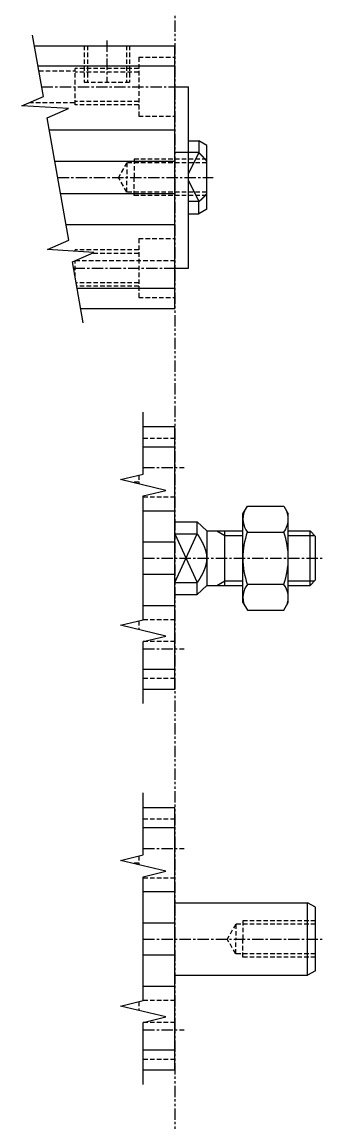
# Model space of a CAD drawing. Extents: x 1 to 113, y 0 to 415.
# Drawn here: x 39.6 to 72.7, y 198.6 to 319.9 of the extents above; entities that cross this region are included whole.
import ezdxf

# ---------------------------------------------------------------- set-up
doc = ezdxf.new("R2010")
doc.units = 0
for name, pattern in [('CENTER', [2, 1.25, -0.25, 0.25, -0.25]), ('DASHED', [0.75, 0.5, -0.25]), ('PHANTOM', [2.5, 1.25, -0.25, 0.25, -0.25, 0.25, -0.25])]:
    doc.linetypes.add(name, pattern=pattern)
doc.layers.get('0').update_dxf_attribs({"linetype": 'CONTINUOUS'})
doc.layers.add('CENTER', color=1, linetype='CENTER')

msp = doc.modelspace()

# ---------------------------------------------------------------- linework, layer by layer
at = {"color": 3, "linetype": 'PHANTOM'}
msp.add_line((56.44, 415.12), (56.44, 27.03), dxfattribs=at)
at = {"color": 7, "linetype": 'CONTINUOUS'}
for p, q in [((40.94, 317.32), (56.44, 317.32)), ((56.44, 288.32), (56.44, 317.32)), ((56.44, 315.05), (41.34, 315.05)), ((56.44, 312.8), (57.94, 312.8)), ((57.94, 292.8), (57.94, 312.8)), ((56.44, 308), (42.58, 308)), ((57.94, 306.82), (59.07, 306.82)), ((59.07, 306.82), (59.07, 305.54)), ((59.94, 306.32), (59.07, 306.82)), ((59.94, 299.28), (59.94, 306.32)), ((43.18, 304.6), (56.44, 304.6)), ((59.07, 305.54), (56.44, 305.54)), ((56.44, 301), (43.81, 301)), ((59.07, 300.15), (57.94, 300.15)), ((59.07, 298.78), (59.07, 300.15)), ((57.94, 298.78), (59.07, 298.78)), ((59.94, 299.28), (59.07, 298.78)), ((44.41, 297.6), (56.44, 297.6)), ((56.44, 292.8), (57.94, 292.8)), ((56.44, 290.54), (45.66, 290.54)), ((56.44, 288.32), (46.05, 288.32)), ((52.94, 275.32), (56.44, 275.32)), ((56.44, 246.32), (56.44, 275.32)), ((56.44, 273.05), (52.94, 273.05)), ((56.44, 266), (52.94, 266)), ((63.94, 265.7), (64.43, 266.55)), ((63.94, 255.9), (63.94, 265.7)), ((64.43, 266.55), (68.45, 266.55)), ((68.45, 266.55), (68.94, 265.7)), ((68.94, 255.9), (68.94, 265.7)), ((56.44, 264.82), (58.9, 264.82)), ((58.9, 264.82), (59.94, 263.8)), ((58.9, 263.47), (58.9, 264.82)), ((56.44, 263.47), (58.9, 263.47)), ((59.94, 263.8), (63.94, 263.8)), ((59.94, 263.8), (59.94, 257.8)), ((61.94, 257.8), (61.94, 263.8)), ((64.43, 263.67), (68.45, 263.67)), ((68.94, 263.8), (71.34, 263.8)), ((71.34, 257.8), (71.34, 263.8)), ((71.34, 263.8), (71.94, 263.2)), ((52.94, 262.6), (56.44, 262.6)), ((71.94, 258.4), (71.94, 263.2)), ((56.44, 259), (52.94, 259)), ((56.44, 258.12), (58.9, 258.12)), ((58.9, 256.78), (58.9, 258.12)), ((58.9, 256.78), (59.94, 257.8)), ((59.94, 257.8), (63.94, 257.8)), ((64.43, 257.92), (68.45, 257.92)), ((68.94, 257.8), (71.34, 257.8)), ((71.94, 258.4), (71.34, 257.8)), ((56.44, 256.78), (58.9, 256.78)), ((52.94, 255.6), (56.44, 255.6)), ((63.94, 255.9), (64.43, 255.05)), ((64.43, 255.05), (68.45, 255.05)), ((68.45, 255.05), (68.94, 255.9)), ((56.44, 248.54), (52.94, 248.54)), ((56.44, 246.32), (52.94, 246.32)), ((52.94, 233.32), (56.44, 233.32)), ((56.44, 204.32), (56.44, 233.32)), ((56.44, 231.05), (52.94, 231.05)), ((56.44, 224), (52.94, 224)), ((56.44, 222.8), (71.07, 222.8)), ((71.07, 214.8), (71.07, 222.8)), ((71.94, 222.3), (71.07, 222.8)), ((71.94, 215.3), (71.94, 222.3)), ((52.94, 220.6), (56.44, 220.6)), ((56.44, 217), (52.94, 217)), ((56.44, 214.8), (71.07, 214.8)), ((71.94, 215.3), (71.07, 214.8)), ((52.94, 213.6), (56.44, 213.6)), ((56.44, 206.54), (52.94, 206.54)), ((56.44, 204.32), (52.94, 204.32))]:
    msp.add_line(p, q, dxfattribs=at)
at = {"color": 3, "linetype": 'DASHED'}
for p, q in [((46.44, 317.32), (46.44, 313.32)), ((46.79, 317.32), (46.79, 313.32)), ((51.09, 317.32), (51.09, 313.32)), ((51.44, 317.32), (51.44, 313.32)), ((52.44, 316.05), (52.44, 309.55)), ((52.44, 316.05), (56.44, 316.05)), ((41.43, 314.55), (45.44, 314.55)), ((45.44, 310.8), (45.44, 314.8)), ((52.44, 314.8), (45.44, 314.8)), ((52.44, 314.42), (45.44, 314.42)), ((46.44, 313.32), (51.44, 313.32)), ((40.34, 311.05), (45.44, 311.05)), ((52.44, 311.18), (45.44, 311.18)), ((52.44, 310.8), (45.44, 310.8)), ((52.44, 309.55), (56.44, 309.55)), ((59.94, 304.8), (51.94, 304.8)), ((51.94, 304.8), (51.94, 302.8)), ((51.14, 304.42), (50.2, 302.8)), ((59.94, 304.42), (51.14, 304.42)), ((51.14, 304.42), (51.14, 302.8)), ((51.14, 301.18), (50.2, 302.8)), ((51.14, 301.18), (51.14, 302.8)), ((51.94, 300.8), (51.94, 302.8)), ((59.94, 301.18), (51.14, 301.18)), ((59.94, 300.8), (51.94, 300.8)), ((52.44, 296.05), (52.44, 289.55)), ((52.44, 296.05), (56.44, 296.05)), ((52.44, 294.8), (45.44, 294.8)), ((45.44, 294.65), (45.44, 294.8)), ((45.44, 291.8), (45.44, 293.63)), ((52.44, 294.42), (47.24, 294.42)), ((56.44, 293.6), (45.35, 293.6)), ((52.44, 291.18), (45.55, 291.18)), ((52.44, 290.8), (45.61, 290.8)), ((52.44, 289.55), (56.44, 289.55)), ((52.94, 274.05), (56.44, 274.05)), ((52.44, 269.96), (52.44, 269)), ((52.44, 269.17), (51.69, 269.17)), ((52.94, 267.55), (56.44, 267.55)), ((52.44, 253.88), (52.44, 252.92)), ((52.94, 254.05), (56.44, 254.05)), ((56.44, 251.6), (52.94, 251.6)), ((52.94, 247.55), (56.44, 247.55)), ((52.94, 232.05), (56.44, 232.05)), ((52.44, 227.17), (51.69, 227.17)), ((52.44, 227.95), (52.44, 226.99)), ((52.94, 225.55), (56.44, 225.55)), ((63.14, 220.42), (62.2, 218.8)), ((63.14, 220.42), (63.14, 218.8)), ((71.94, 220.42), (63.14, 220.42)), ((63.94, 220.8), (63.94, 218.8)), ((71.94, 220.8), (63.94, 220.8)), ((63.14, 217.17), (62.2, 218.8)), ((63.14, 217.17), (63.14, 218.8)), ((63.94, 216.8), (63.94, 218.8)), ((71.94, 217.17), (63.14, 217.17)), ((71.94, 216.8), (63.94, 216.8)), ((52.44, 211.88), (52.44, 210.92)), ((52.94, 212.05), (56.44, 212.05)), ((56.44, 209.6), (52.94, 209.6)), ((52.94, 205.55), (56.44, 205.55))]:
    msp.add_line(p, q, dxfattribs=at)
at = {"color": 3, "linetype": 'CONTINUOUS'}
for p, q in [((59.07, 305.54), (57.94, 303.22)), ((57.94, 302.47), (59.07, 300.15)), ((56.44, 263.47), (58.9, 258.12)), ((56.44, 258.12), (58.9, 263.47)), ((61.07, 263.8), (61.94, 263.3)), ((61.94, 263.3), (63.94, 263.3)), ((68.94, 263.3), (71.84, 263.3)), ((61.07, 257.8), (61.94, 258.3)), ((61.94, 258.3), (63.94, 258.3)), ((68.94, 258.3), (71.84, 258.3))]:
    msp.add_line(p, q, dxfattribs=at)
for points in [[(46.33, 286.75), (45.14, 293.5), (47.49, 294.53), (42.36, 294.84), (44.72, 295.87), (42.34, 309.37), (44.7, 310.4), (39.56, 310.71), (41.92, 311.73), (40.73, 318.49)], [(52.94, 244.77), (52.94, 251.6), (55.44, 252.2), (50.44, 253.4), (52.94, 254), (52.94, 267.68), (55.44, 268.28), (50.44, 269.48), (52.94, 270.08), (52.94, 276.91)], [(52.94, 202.77), (52.94, 209.6), (55.44, 210.2), (50.44, 211.4), (52.94, 212), (52.94, 225.67), (55.44, 226.27), (50.44, 227.47), (52.94, 228.07), (52.94, 234.91)]]:
    msp.add_lwpolyline(points, dxfattribs=at)
at = {"color": 7}
for points in [[(59.07, 305.54, 0), (59.07, 305.53, 0), (59.08, 305.53, 0), (59.08, 305.53, 0), (59.08, 305.52, 0), (59.09, 305.52, 0), (59.09, 305.52, 0), (59.09, 305.51, 0), (59.1, 305.51, 0), (59.1, 305.51, 0), (59.1, 305.5, 0), (59.11, 305.5, 0), (59.11, 305.5, 0), (59.11, 305.5, 0), (59.12, 305.49, 0), (59.12, 305.49, 0), (59.12, 305.49, 0), (59.12, 305.48, 0), (59.13, 305.48, 0), (59.13, 305.48, 0), (59.13, 305.47, 0), (59.14, 305.47, 0), (59.14, 305.47, 0), (59.14, 305.46, 0), (59.15, 305.46, 0), (59.15, 305.46, 0), (59.15, 305.45, 0), (59.16, 305.45, 0), (59.16, 305.45, 0), (59.16, 305.44, 0), (59.16, 305.44, 0), (59.17, 305.44, 0), (59.17, 305.44, 0), (59.17, 305.43, 0), (59.18, 305.43, 0), (59.18, 305.43, 0), (59.18, 305.42, 0), (59.19, 305.42, 0), (59.19, 305.42, 0), (59.19, 305.41, 0), (59.2, 305.41, 0), (59.2, 305.41, 0), (59.2, 305.4, 0), (59.21, 305.4, 0), (59.21, 305.4, 0), (59.21, 305.39, 0), (59.21, 305.39, 0), (59.22, 305.39, 0), (59.22, 305.38, 0), (59.22, 305.38, 0), (59.23, 305.38, 0), (59.23, 305.37, 0), (59.23, 305.37, 0), (59.24, 305.37, 0), (59.24, 305.37, 0), (59.24, 305.36, 0), (59.25, 305.36, 0), (59.25, 305.36, 0), (59.25, 305.35, 0), (59.25, 305.35, 0), (59.26, 305.35, 0), (59.26, 305.34, 0), (59.26, 305.34, 0), (59.27, 305.34, 0), (59.27, 305.33, 0), (59.27, 305.33, 0), (59.28, 305.33, 0), (59.28, 305.32, 0), (59.28, 305.32, 0), (59.29, 305.32, 0), (59.29, 305.31, 0), (59.29, 305.31, 0), (59.29, 305.31, 0), (59.3, 305.3, 0), (59.3, 305.3, 0), (59.3, 305.3, 0), (59.31, 305.29, 0), (59.31, 305.29, 0), (59.31, 305.29, 0), (59.32, 305.29, 0), (59.32, 305.28, 0), (59.32, 305.28, 0), (59.33, 305.27, 0), (59.33, 305.27, 0), (59.33, 305.27, 0), (59.33, 305.26, 0), (59.34, 305.26, 0), (59.34, 305.26, 0), (59.34, 305.26, 0), (59.35, 305.25, 0), (59.35, 305.25, 0), (59.35, 305.25, 0), (59.36, 305.24, 0), (59.36, 305.24, 0), (59.36, 305.24, 0), (59.37, 305.23, 0), (59.37, 305.23, 0), (59.37, 305.23, 0), (59.37, 305.22, 0), (59.38, 305.22, 0), (59.38, 305.22, 0), (59.38, 305.21, 0), (59.39, 305.21, 0), (59.39, 305.21, 0), (59.39, 305.2, 0), (59.4, 305.2, 0), (59.4, 305.2, 0), (59.4, 305.19, 0), (59.4, 305.19, 0), (59.41, 305.19, 0), (59.41, 305.18, 0), (59.41, 305.18, 0), (59.42, 305.18, 0), (59.42, 305.18, 0), (59.42, 305.17, 0), (59.43, 305.17, 0), (59.43, 305.17, 0), (59.43, 305.16, 0), (59.44, 305.16, 0), (59.44, 305.15, 0), (59.44, 305.15, 0), (59.44, 305.15, 0), (59.45, 305.14, 0), (59.45, 305.14, 0), (59.45, 305.14, 0), (59.46, 305.14, 0), (59.46, 305.13, 0), (59.46, 305.13, 0), (59.47, 305.13, 0), (59.47, 305.12, 0), (59.47, 305.12, 0), (59.47, 305.12, 0), (59.48, 305.11, 0), (59.48, 305.11, 0), (59.48, 305.11, 0), (59.49, 305.1, 0), (59.49, 305.1, 0), (59.49, 305.1, 0), (59.5, 305.09, 0), (59.5, 305.09, 0), (59.5, 305.09, 0), (59.5, 305.08, 0), (59.51, 305.08, 0), (59.51, 305.08, 0), (59.51, 305.07, 0), (59.52, 305.07, 0), (59.52, 305.07, 0), (59.52, 305.06, 0), (59.53, 305.06, 0), (59.53, 305.06, 0), (59.53, 305.05, 0), (59.53, 305.05, 0), (59.54, 305.05, 0), (59.54, 305.04, 0), (59.54, 305.04, 0), (59.55, 305.04, 0), (59.55, 305.03, 0), (59.55, 305.03, 0), (59.56, 305.03, 0), (59.56, 305.02, 0), (59.56, 305.02, 0), (59.56, 305.02, 0), (59.57, 305.01, 0), (59.57, 305.01, 0), (59.57, 305.01, 0), (59.58, 305, 0), (59.58, 305, 0), (59.58, 305, 0), (59.59, 305, 0), (59.59, 304.99, 0), (59.59, 304.99, 0), (59.59, 304.99, 0), (59.6, 304.98, 0), (59.6, 304.98, 0), (59.6, 304.98, 0), (59.61, 304.97, 0), (59.61, 304.97, 0), (59.61, 304.96, 0), (59.62, 304.96, 0), (59.62, 304.96, 0), (59.62, 304.96, 0), (59.62, 304.95, 0), (59.63, 304.95, 0), (59.63, 304.95, 0), (59.63, 304.94, 0), (59.64, 304.94, 0), (59.64, 304.94, 0), (59.64, 304.93, 0), (59.65, 304.93, 0), (59.65, 304.93, 0), (59.65, 304.92, 0), (59.65, 304.92, 0), (59.66, 304.92, 0), (59.66, 304.91, 0), (59.66, 304.91, 0), (59.67, 304.91, 0), (59.67, 304.9, 0), (59.67, 304.9, 0), (59.68, 304.9, 0), (59.68, 304.89, 0), (59.68, 304.89, 0), (59.68, 304.89, 0), (59.69, 304.88, 0), (59.69, 304.88, 0), (59.69, 304.88, 0), (59.7, 304.87, 0), (59.7, 304.87, 0), (59.7, 304.87, 0), (59.71, 304.86, 0), (59.71, 304.86, 0), (59.71, 304.86, 0), (59.71, 304.85, 0), (59.72, 304.85, 0), (59.72, 304.85, 0), (59.72, 304.84, 0), (59.73, 304.84, 0), (59.73, 304.84, 0), (59.73, 304.83, 0), (59.73, 304.83, 0), (59.74, 304.83, 0), (59.74, 304.82, 0), (59.74, 304.82, 0), (59.75, 304.82, 0), (59.75, 304.81, 0), (59.75, 304.81, 0), (59.76, 304.81, 0), (59.76, 304.8, 0), (59.76, 304.8, 0), (59.76, 304.8, 0), (59.77, 304.79, 0), (59.77, 304.79, 0), (59.77, 304.79, 0), (59.78, 304.78, 0), (59.78, 304.78, 0), (59.78, 304.78, 0), (59.79, 304.77, 0), (59.79, 304.77, 0), (59.79, 304.77, 0), (59.79, 304.76, 0), (59.8, 304.76, 0), (59.8, 304.76, 0), (59.8, 304.75, 0), (59.81, 304.75, 0), (59.81, 304.75, 0), (59.81, 304.74, 0), (59.81, 304.74, 0), (59.82, 304.74, 0), (59.82, 304.73, 0), (59.82, 304.73, 0), (59.83, 304.73, 0), (59.83, 304.72, 0), (59.83, 304.72, 0), (59.84, 304.72, 0), (59.84, 304.71, 0), (59.84, 304.71, 0), (59.84, 304.71, 0), (59.85, 304.7, 0), (59.85, 304.7, 0), (59.85, 304.7, 0), (59.86, 304.69, 0), (59.86, 304.69, 0), (59.86, 304.69, 0), (59.86, 304.68, 0), (59.87, 304.68, 0), (59.87, 304.68, 0), (59.87, 304.67, 0), (59.88, 304.67, 0), (59.88, 304.67, 0), (59.88, 304.66, 0), (59.88, 304.66, 0), (59.89, 304.66, 0), (59.89, 304.65, 0), (59.89, 304.65, 0), (59.9, 304.65, 0), (59.9, 304.64, 0), (59.9, 304.64, 0), (59.91, 304.64, 0), (59.91, 304.63, 0), (59.91, 304.63, 0), (59.91, 304.63, 0), (59.92, 304.62, 0), (59.92, 304.62, 0), (59.92, 304.62, 0), (59.93, 304.61, 0), (59.93, 304.61, 0), (59.93, 304.61, 0), (59.93, 304.6, 0), (59.94, 304.6, 0)], [(59.07, 300.15, 0), (59.07, 300.15, 0), (59.08, 300.16, 0), (59.08, 300.16, 0), (59.08, 300.16, 0), (59.09, 300.16, 0), (59.09, 300.17, 0), (59.1, 300.17, 0), (59.1, 300.17, 0), (59.1, 300.17, 0), (59.11, 300.18, 0), (59.11, 300.18, 0), (59.11, 300.18, 0), (59.12, 300.18, 0), (59.12, 300.19, 0), (59.12, 300.19, 0), (59.13, 300.19, 0), (59.13, 300.19, 0), (59.13, 300.2, 0), (59.14, 300.2, 0), (59.14, 300.2, 0), (59.14, 300.2, 0), (59.15, 300.21, 0), (59.15, 300.21, 0), (59.15, 300.21, 0), (59.16, 300.21, 0), (59.16, 300.22, 0), (59.16, 300.22, 0), (59.17, 300.22, 0), (59.17, 300.22, 0), (59.17, 300.23, 0), (59.18, 300.23, 0), (59.18, 300.23, 0), (59.18, 300.24, 0), (59.19, 300.24, 0), (59.19, 300.24, 0), (59.19, 300.24, 0), (59.2, 300.25, 0), (59.2, 300.25, 0), (59.2, 300.25, 0), (59.21, 300.25, 0), (59.21, 300.26, 0), (59.21, 300.26, 0), (59.22, 300.26, 0), (59.22, 300.26, 0), (59.22, 300.27, 0), (59.23, 300.27, 0), (59.23, 300.27, 0), (59.23, 300.27, 0), (59.24, 300.28, 0), (59.24, 300.28, 0), (59.24, 300.28, 0), (59.25, 300.29, 0), (59.25, 300.29, 0), (59.25, 300.29, 0), (59.26, 300.29, 0), (59.26, 300.3, 0), (59.26, 300.3, 0), (59.26, 300.3, 0), (59.27, 300.3, 0), (59.27, 300.31, 0), (59.27, 300.31, 0), (59.28, 300.31, 0), (59.28, 300.31, 0), (59.28, 300.32, 0), (59.29, 300.32, 0), (59.29, 300.32, 0), (59.29, 300.32, 0), (59.3, 300.33, 0), (59.3, 300.33, 0), (59.3, 300.33, 0), (59.31, 300.34, 0), (59.31, 300.34, 0), (59.31, 300.34, 0), (59.32, 300.34, 0), (59.32, 300.35, 0), (59.32, 300.35, 0), (59.33, 300.35, 0), (59.33, 300.36, 0), (59.33, 300.36, 0), (59.34, 300.36, 0), (59.34, 300.36, 0), (59.34, 300.37, 0), (59.35, 300.37, 0), (59.35, 300.37, 0), (59.35, 300.37, 0), (59.36, 300.38, 0), (59.36, 300.38, 0), (59.36, 300.38, 0), (59.36, 300.39, 0), (59.37, 300.39, 0), (59.37, 300.39, 0), (59.37, 300.39, 0), (59.38, 300.4, 0), (59.38, 300.4, 0), (59.38, 300.4, 0), (59.39, 300.4, 0), (59.39, 300.41, 0), (59.39, 300.41, 0), (59.4, 300.41, 0), (59.4, 300.42, 0), (59.4, 300.42, 0), (59.41, 300.42, 0), (59.41, 300.43, 0), (59.41, 300.43, 0), (59.42, 300.43, 0), (59.42, 300.43, 0), (59.42, 300.44, 0), (59.42, 300.44, 0), (59.43, 300.44, 0), (59.43, 300.44, 0), (59.43, 300.45, 0), (59.44, 300.45, 0), (59.44, 300.45, 0), (59.44, 300.46, 0), (59.45, 300.46, 0), (59.45, 300.46, 0), (59.45, 300.46, 0), (59.46, 300.47, 0), (59.46, 300.47, 0), (59.46, 300.47, 0), (59.47, 300.48, 0), (59.47, 300.48, 0), (59.47, 300.48, 0), (59.47, 300.49, 0), (59.48, 300.49, 0), (59.48, 300.49, 0), (59.48, 300.49, 0), (59.49, 300.5, 0), (59.49, 300.5, 0), (59.49, 300.5, 0), (59.5, 300.5, 0), (59.5, 300.51, 0), (59.5, 300.51, 0), (59.51, 300.51, 0), (59.51, 300.52, 0), (59.51, 300.52, 0), (59.51, 300.52, 0), (59.52, 300.52, 0), (59.52, 300.53, 0), (59.52, 300.53, 0), (59.53, 300.53, 0), (59.53, 300.54, 0), (59.53, 300.54, 0), (59.54, 300.54, 0), (59.54, 300.55, 0), (59.54, 300.55, 0), (59.54, 300.55, 0), (59.55, 300.56, 0), (59.55, 300.56, 0), (59.55, 300.56, 0), (59.56, 300.56, 0), (59.56, 300.57, 0), (59.56, 300.57, 0), (59.57, 300.57, 0), (59.57, 300.58, 0), (59.57, 300.58, 0), (59.57, 300.58, 0), (59.58, 300.58, 0), (59.58, 300.59, 0), (59.58, 300.59, 0), (59.59, 300.59, 0), (59.59, 300.6, 0), (59.59, 300.6, 0), (59.6, 300.6, 0), (59.6, 300.61, 0), (59.6, 300.61, 0), (59.6, 300.61, 0), (59.61, 300.62, 0), (59.61, 300.62, 0), (59.61, 300.62, 0), (59.62, 300.62, 0), (59.62, 300.63, 0), (59.62, 300.63, 0), (59.62, 300.63, 0), (59.63, 300.64, 0), (59.63, 300.64, 0), (59.63, 300.64, 0), (59.64, 300.64, 0), (59.64, 300.65, 0), (59.64, 300.65, 0), (59.65, 300.65, 0), (59.65, 300.66, 0), (59.65, 300.66, 0), (59.65, 300.66, 0), (59.66, 300.67, 0), (59.66, 300.67, 0), (59.66, 300.67, 0), (59.67, 300.68, 0), (59.67, 300.68, 0), (59.67, 300.68, 0), (59.67, 300.69, 0), (59.68, 300.69, 0), (59.68, 300.69, 0), (59.68, 300.69, 0), (59.69, 300.7, 0), (59.69, 300.7, 0), (59.69, 300.7, 0), (59.69, 300.71, 0), (59.7, 300.71, 0), (59.7, 300.71, 0), (59.7, 300.72, 0), (59.71, 300.72, 0), (59.71, 300.72, 0), (59.71, 300.73, 0), (59.71, 300.73, 0), (59.72, 300.73, 0), (59.72, 300.74, 0), (59.72, 300.74, 0), (59.73, 300.74, 0), (59.73, 300.74, 0), (59.73, 300.75, 0), (59.73, 300.75, 0), (59.74, 300.75, 0), (59.74, 300.76, 0), (59.74, 300.76, 0), (59.75, 300.76, 0), (59.75, 300.77, 0), (59.75, 300.77, 0), (59.75, 300.77, 0), (59.76, 300.78, 0), (59.76, 300.78, 0), (59.76, 300.78, 0), (59.77, 300.79, 0), (59.77, 300.79, 0), (59.77, 300.79, 0), (59.77, 300.8, 0), (59.78, 300.8, 0), (59.78, 300.8, 0), (59.78, 300.8, 0), (59.78, 300.81, 0), (59.79, 300.81, 0), (59.79, 300.81, 0), (59.79, 300.82, 0), (59.8, 300.82, 0), (59.8, 300.82, 0), (59.8, 300.83, 0), (59.8, 300.83, 0), (59.81, 300.83, 0), (59.81, 300.84, 0), (59.81, 300.84, 0), (59.81, 300.84, 0), (59.82, 300.85, 0), (59.82, 300.85, 0), (59.82, 300.85, 0), (59.83, 300.86, 0), (59.83, 300.86, 0), (59.83, 300.86, 0), (59.83, 300.87, 0), (59.84, 300.87, 0), (59.84, 300.87, 0), (59.84, 300.88, 0), (59.84, 300.88, 0), (59.85, 300.88, 0), (59.85, 300.88, 0), (59.85, 300.89, 0), (59.86, 300.89, 0), (59.86, 300.89, 0), (59.86, 300.9, 0), (59.86, 300.9, 0), (59.87, 300.9, 0), (59.87, 300.91, 0), (59.87, 300.91, 0), (59.87, 300.91, 0), (59.88, 300.92, 0), (59.88, 300.92, 0), (59.88, 300.92, 0), (59.88, 300.93, 0), (59.89, 300.93, 0), (59.89, 300.93, 0), (59.89, 300.94, 0), (59.9, 300.94, 0), (59.9, 300.94, 0), (59.9, 300.95, 0), (59.9, 300.95, 0), (59.91, 300.95, 0), (59.91, 300.96, 0), (59.91, 300.96, 0), (59.91, 300.96, 0), (59.92, 300.97, 0), (59.92, 300.97, 0), (59.92, 300.97, 0), (59.92, 300.98, 0), (59.93, 300.98, 0), (59.93, 300.98, 0), (59.93, 300.99, 0), (59.93, 300.99, 0), (59.94, 300.99, 0)], [(58.9, 263.47, 0), (58.9, 263.46, 0), (58.91, 263.46, 0), (58.91, 263.45, 0), (58.92, 263.44, 0), (58.92, 263.44, 0), (58.93, 263.43, 0), (58.93, 263.42, 0), (58.94, 263.41, 0), (58.94, 263.41, 0), (58.95, 263.4, 0), (58.95, 263.39, 0), (58.95, 263.38, 0), (58.96, 263.38, 0), (58.96, 263.37, 0), (58.97, 263.36, 0), (58.97, 263.36, 0), (58.98, 263.35, 0), (58.98, 263.34, 0), (58.99, 263.33, 0), (58.99, 263.33, 0), (59, 263.32, 0), (59, 263.31, 0), (59.01, 263.31, 0), (59.01, 263.3, 0), (59.02, 263.29, 0), (59.02, 263.28, 0), (59.03, 263.28, 0), (59.03, 263.27, 0), (59.03, 263.26, 0), (59.04, 263.25, 0), (59.04, 263.25, 0), (59.05, 263.24, 0), (59.05, 263.23, 0), (59.06, 263.22, 0), (59.06, 263.22, 0), (59.07, 263.21, 0), (59.07, 263.2, 0), (59.08, 263.19, 0), (59.08, 263.19, 0), (59.09, 263.18, 0), (59.09, 263.17, 0), (59.09, 263.17, 0), (59.1, 263.16, 0), (59.1, 263.15, 0), (59.11, 263.14, 0), (59.11, 263.14, 0), (59.12, 263.13, 0), (59.12, 263.12, 0), (59.13, 263.11, 0), (59.13, 263.11, 0), (59.14, 263.1, 0), (59.14, 263.09, 0), (59.14, 263.08, 0), (59.15, 263.08, 0), (59.15, 263.07, 0), (59.16, 263.06, 0), (59.16, 263.05, 0), (59.17, 263.05, 0), (59.17, 263.04, 0), (59.18, 263.03, 0), (59.18, 263.02, 0), (59.18, 263.02, 0), (59.19, 263.01, 0), (59.19, 263, 0), (59.2, 263, 0), (59.2, 262.99, 0), (59.21, 262.98, 0), (59.21, 262.97, 0), (59.22, 262.96, 0), (59.22, 262.96, 0), (59.22, 262.95, 0), (59.23, 262.94, 0), (59.23, 262.94, 0), (59.24, 262.93, 0), (59.24, 262.92, 0), (59.25, 262.91, 0), (59.25, 262.9, 0), (59.25, 262.9, 0), (59.26, 262.89, 0), (59.26, 262.88, 0), (59.27, 262.88, 0), (59.27, 262.87, 0), (59.28, 262.86, 0), (59.28, 262.85, 0), (59.28, 262.84, 0), (59.29, 262.84, 0), (59.29, 262.83, 0), (59.3, 262.82, 0), (59.3, 262.81, 0), (59.31, 262.81, 0), (59.31, 262.8, 0), (59.31, 262.79, 0), (59.32, 262.78, 0), (59.32, 262.78, 0), (59.33, 262.77, 0), (59.33, 262.76, 0), (59.33, 262.75, 0), (59.34, 262.75, 0), (59.34, 262.74, 0), (59.35, 262.73, 0), (59.35, 262.72, 0), (59.36, 262.71, 0), (59.36, 262.71, 0), (59.36, 262.7, 0), (59.37, 262.69, 0), (59.37, 262.69, 0), (59.38, 262.68, 0), (59.38, 262.67, 0), (59.38, 262.66, 0), (59.39, 262.65, 0), (59.39, 262.65, 0), (59.4, 262.64, 0), (59.4, 262.63, 0), (59.4, 262.62, 0), (59.41, 262.62, 0), (59.41, 262.61, 0), (59.42, 262.6, 0), (59.42, 262.59, 0), (59.42, 262.58, 0), (59.43, 262.58, 0), (59.43, 262.57, 0), (59.44, 262.56, 0), (59.44, 262.55, 0), (59.44, 262.55, 0), (59.45, 262.54, 0), (59.45, 262.53, 0), (59.46, 262.52, 0), (59.46, 262.51, 0), (59.46, 262.51, 0), (59.47, 262.5, 0), (59.47, 262.49, 0), (59.48, 262.48, 0), (59.48, 262.48, 0), (59.48, 262.47, 0), (59.49, 262.46, 0), (59.49, 262.45, 0), (59.49, 262.44, 0), (59.5, 262.44, 0), (59.5, 262.43, 0), (59.51, 262.42, 0), (59.51, 262.41, 0), (59.51, 262.41, 0), (59.52, 262.4, 0), (59.52, 262.39, 0), (59.52, 262.38, 0), (59.53, 262.38, 0), (59.53, 262.37, 0), (59.54, 262.36, 0), (59.54, 262.35, 0), (59.54, 262.34, 0), (59.55, 262.33, 0), (59.55, 262.33, 0), (59.55, 262.32, 0), (59.56, 262.31, 0), (59.56, 262.3, 0), (59.56, 262.3, 0), (59.57, 262.29, 0), (59.57, 262.28, 0), (59.58, 262.27, 0), (59.58, 262.26, 0), (59.58, 262.26, 0), (59.59, 262.25, 0), (59.59, 262.24, 0), (59.59, 262.23, 0), (59.6, 262.23, 0), (59.6, 262.22, 0), (59.6, 262.21, 0), (59.61, 262.2, 0), (59.61, 262.19, 0), (59.61, 262.19, 0), (59.62, 262.18, 0), (59.62, 262.17, 0), (59.62, 262.16, 0), (59.63, 262.15, 0), (59.63, 262.14, 0), (59.63, 262.14, 0), (59.64, 262.13, 0), (59.64, 262.12, 0), (59.64, 262.11, 0), (59.65, 262.11, 0), (59.65, 262.1, 0), (59.65, 262.09, 0), (59.66, 262.08, 0), (59.66, 262.07, 0), (59.66, 262.06, 0), (59.67, 262.06, 0), (59.67, 262.05, 0), (59.67, 262.04, 0), (59.68, 262.03, 0), (59.68, 262.02, 0), (59.68, 262.02, 0), (59.69, 262.01, 0), (59.69, 262, 0), (59.69, 261.99, 0), (59.7, 261.98, 0), (59.7, 261.98, 0), (59.7, 261.97, 0), (59.7, 261.96, 0), (59.71, 261.95, 0), (59.71, 261.94, 0), (59.71, 261.94, 0), (59.72, 261.93, 0), (59.72, 261.92, 0), (59.72, 261.91, 0), (59.73, 261.9, 0), (59.73, 261.89, 0), (59.73, 261.89, 0), (59.73, 261.88, 0), (59.74, 261.87, 0), (59.74, 261.86, 0), (59.74, 261.85, 0), (59.75, 261.85, 0), (59.75, 261.84, 0), (59.75, 261.83, 0), (59.75, 261.82, 0), (59.76, 261.81, 0), (59.76, 261.8, 0), (59.76, 261.8, 0), (59.76, 261.79, 0), (59.77, 261.78, 0), (59.77, 261.77, 0), (59.77, 261.76, 0), (59.78, 261.75, 0), (59.78, 261.75, 0), (59.78, 261.74, 0), (59.78, 261.73, 0), (59.79, 261.72, 0), (59.79, 261.71, 0), (59.79, 261.7, 0), (59.79, 261.7, 0), (59.8, 261.69, 0), (59.8, 261.68, 0), (59.8, 261.67, 0), (59.8, 261.66, 0), (59.81, 261.65, 0), (59.81, 261.65, 0), (59.81, 261.64, 0), (59.81, 261.63, 0), (59.82, 261.62, 0), (59.82, 261.61, 0), (59.82, 261.61, 0), (59.82, 261.6, 0), (59.82, 261.59, 0), (59.83, 261.58, 0), (59.83, 261.57, 0), (59.83, 261.56, 0), (59.83, 261.56, 0), (59.84, 261.55, 0), (59.84, 261.54, 0), (59.84, 261.53, 0), (59.84, 261.52, 0), (59.84, 261.51, 0), (59.85, 261.5, 0), (59.85, 261.5, 0), (59.85, 261.49, 0), (59.85, 261.48, 0), (59.85, 261.47, 0), (59.86, 261.46, 0), (59.86, 261.45, 0), (59.86, 261.44, 0), (59.86, 261.44, 0), (59.86, 261.43, 0), (59.87, 261.42, 0), (59.87, 261.41, 0), (59.87, 261.4, 0), (59.87, 261.39, 0), (59.87, 261.39, 0), (59.87, 261.38, 0), (59.88, 261.37, 0), (59.88, 261.36, 0), (59.88, 261.35, 0), (59.88, 261.34, 0), (59.88, 261.33, 0), (59.88, 261.33, 0), (59.89, 261.32, 0), (59.89, 261.31, 0), (59.89, 261.3, 0), (59.89, 261.29, 0), (59.89, 261.28, 0), (59.89, 261.27, 0), (59.9, 261.27, 0), (59.9, 261.26, 0), (59.9, 261.25, 0), (59.9, 261.24, 0), (59.9, 261.23, 0), (59.9, 261.22, 0), (59.9, 261.21, 0), (59.91, 261.21, 0), (59.91, 261.2, 0), (59.91, 261.19, 0), (59.91, 261.18, 0), (59.91, 261.17, 0), (59.91, 261.16, 0), (59.91, 261.15, 0), (59.91, 261.15, 0), (59.92, 261.14, 0), (59.92, 261.13, 0), (59.92, 261.12, 0), (59.92, 261.11, 0), (59.92, 261.1, 0), (59.92, 261.1, 0), (59.92, 261.09, 0), (59.92, 261.08, 0), (59.92, 261.07, 0), (59.92, 261.06, 0), (59.92, 261.05, 0), (59.93, 261.04, 0), (59.93, 261.03, 0), (59.93, 261.03, 0), (59.93, 261.02, 0), (59.93, 261.01, 0), (59.93, 261, 0), (59.93, 260.99, 0), (59.93, 260.98, 0), (59.93, 260.97, 0), (59.93, 260.96, 0), (59.93, 260.96, 0), (59.93, 260.95, 0), (59.93, 260.94, 0), (59.93, 260.93, 0), (59.93, 260.92, 0), (59.93, 260.91, 0), (59.94, 260.9, 0), (59.94, 260.9, 0), (59.94, 260.89, 0), (59.94, 260.88, 0), (59.94, 260.87, 0), (59.94, 260.86, 0), (59.94, 260.85, 0), (59.94, 260.84, 0), (59.94, 260.83, 0), (59.94, 260.83, 0), (59.94, 260.82, 0), (59.94, 260.81, 0), (59.94, 260.8, 0), (59.94, 260.79, 0), (59.94, 260.78, 0), (59.94, 260.77, 0), (59.94, 260.76, 0), (59.94, 260.76, 0), (59.94, 260.75, 0), (59.94, 260.74, 0), (59.94, 260.73, 0), (59.94, 260.72, 0), (59.94, 260.71, 0), (59.94, 260.7, 0), (59.94, 260.7, 0), (59.94, 260.69, 0), (59.93, 260.68, 0), (59.93, 260.67, 0), (59.93, 260.66, 0), (59.93, 260.65, 0), (59.93, 260.64, 0), (59.93, 260.63, 0), (59.93, 260.63, 0), (59.93, 260.62, 0), (59.93, 260.61, 0), (59.93, 260.6, 0), (59.93, 260.59, 0), (59.93, 260.58, 0), (59.93, 260.57, 0), (59.93, 260.57, 0), (59.93, 260.56, 0), (59.93, 260.55, 0), (59.92, 260.54, 0), (59.92, 260.53, 0), (59.92, 260.52, 0), (59.92, 260.51, 0), (59.92, 260.51, 0), (59.92, 260.5, 0), (59.92, 260.49, 0), (59.92, 260.48, 0), (59.92, 260.47, 0), (59.92, 260.46, 0), (59.92, 260.45, 0), (59.91, 260.44, 0), (59.91, 260.44, 0), (59.91, 260.43, 0), (59.91, 260.42, 0), (59.91, 260.41, 0), (59.91, 260.4, 0), (59.91, 260.39, 0), (59.91, 260.38, 0), (59.9, 260.38, 0), (59.9, 260.37, 0), (59.9, 260.36, 0), (59.9, 260.35, 0), (59.9, 260.34, 0), (59.9, 260.33, 0), (59.9, 260.32, 0), (59.89, 260.32, 0), (59.89, 260.31, 0), (59.89, 260.3, 0), (59.89, 260.29, 0), (59.89, 260.28, 0), (59.89, 260.27, 0), (59.88, 260.26, 0), (59.88, 260.26, 0), (59.88, 260.25, 0), (59.88, 260.24, 0), (59.88, 260.23, 0), (59.88, 260.22, 0), (59.87, 260.21, 0), (59.87, 260.21, 0), (59.87, 260.2, 0), (59.87, 260.19, 0), (59.87, 260.18, 0), (59.87, 260.17, 0), (59.86, 260.16, 0), (59.86, 260.15, 0), (59.86, 260.15, 0), (59.86, 260.14, 0), (59.86, 260.13, 0), (59.85, 260.12, 0), (59.85, 260.11, 0), (59.85, 260.1, 0), (59.85, 260.1, 0), (59.85, 260.09, 0), (59.84, 260.08, 0), (59.84, 260.07, 0), (59.84, 260.06, 0), (59.84, 260.05, 0), (59.84, 260.05, 0), (59.83, 260.04, 0), (59.83, 260.03, 0), (59.83, 260.02, 0), (59.83, 260.01, 0), (59.82, 260, 0), (59.82, 260, 0), (59.82, 259.99, 0), (59.82, 259.98, 0), (59.82, 259.97, 0), (59.81, 259.96, 0), (59.81, 259.95, 0), (59.81, 259.94, 0), (59.81, 259.94, 0), (59.8, 259.93, 0), (59.8, 259.92, 0), (59.8, 259.91, 0), (59.8, 259.9, 0), (59.79, 259.89, 0), (59.79, 259.89, 0), (59.79, 259.88, 0), (59.79, 259.87, 0), (59.78, 259.86, 0), (59.78, 259.85, 0), (59.78, 259.85, 0), (59.78, 259.84, 0), (59.77, 259.83, 0), (59.77, 259.82, 0), (59.77, 259.81, 0), (59.76, 259.8, 0), (59.76, 259.8, 0), (59.76, 259.79, 0), (59.76, 259.78, 0), (59.75, 259.77, 0), (59.75, 259.76, 0), (59.75, 259.75, 0), (59.75, 259.75, 0), (59.74, 259.74, 0), (59.74, 259.73, 0), (59.74, 259.72, 0), (59.73, 259.71, 0), (59.73, 259.7, 0), (59.73, 259.7, 0), (59.73, 259.69, 0), (59.72, 259.68, 0), (59.72, 259.67, 0), (59.72, 259.67, 0), (59.71, 259.66, 0), (59.71, 259.65, 0), (59.71, 259.64, 0), (59.7, 259.63, 0), (59.7, 259.62, 0), (59.7, 259.62, 0), (59.69, 259.61, 0), (59.69, 259.6, 0), (59.69, 259.59, 0), (59.69, 259.58, 0), (59.68, 259.57, 0), (59.68, 259.57, 0), (59.68, 259.56, 0), (59.67, 259.55, 0), (59.67, 259.54, 0), (59.67, 259.54, 0), (59.66, 259.53, 0), (59.66, 259.52, 0), (59.66, 259.51, 0), (59.65, 259.5, 0), (59.65, 259.5, 0), (59.65, 259.49, 0), (59.64, 259.48, 0), (59.64, 259.47, 0), (59.64, 259.46, 0), (59.63, 259.45, 0), (59.63, 259.45, 0), (59.63, 259.44, 0), (59.62, 259.43, 0), (59.62, 259.42, 0), (59.62, 259.42, 0), (59.61, 259.41, 0), (59.61, 259.4, 0), (59.61, 259.39, 0), (59.6, 259.38, 0), (59.6, 259.38, 0), (59.6, 259.37, 0), (59.59, 259.36, 0), (59.59, 259.35, 0), (59.59, 259.34, 0), (59.58, 259.33, 0), (59.58, 259.33, 0), (59.58, 259.32, 0), (59.57, 259.31, 0), (59.57, 259.3, 0), (59.56, 259.3, 0), (59.56, 259.29, 0), (59.56, 259.28, 0), (59.55, 259.27, 0), (59.55, 259.26, 0), (59.55, 259.26, 0), (59.54, 259.25, 0), (59.54, 259.24, 0), (59.54, 259.23, 0), (59.53, 259.23, 0), (59.53, 259.22, 0), (59.52, 259.21, 0), (59.52, 259.2, 0), (59.52, 259.19, 0), (59.51, 259.19, 0), (59.51, 259.18, 0), (59.51, 259.17, 0), (59.5, 259.16, 0), (59.5, 259.15, 0), (59.49, 259.15, 0), (59.49, 259.14, 0), (59.49, 259.13, 0), (59.48, 259.12, 0), (59.48, 259.12, 0), (59.48, 259.11, 0), (59.47, 259.1, 0), (59.47, 259.09, 0), (59.46, 259.08, 0), (59.46, 259.08, 0), (59.46, 259.07, 0), (59.45, 259.06, 0), (59.45, 259.05, 0), (59.44, 259.05, 0), (59.44, 259.04, 0), (59.44, 259.03, 0), (59.43, 259.02, 0), (59.43, 259.01, 0), (59.42, 259.01, 0), (59.42, 259, 0), (59.42, 258.99, 0), (59.41, 258.98, 0), (59.41, 258.98, 0), (59.4, 258.97, 0), (59.4, 258.96, 0), (59.4, 258.95, 0), (59.39, 258.94, 0), (59.39, 258.94, 0), (59.38, 258.93, 0), (59.38, 258.92, 0), (59.38, 258.92, 0), (59.37, 258.91, 0), (59.37, 258.9, 0), (59.36, 258.89, 0), (59.36, 258.88, 0), (59.36, 258.88, 0), (59.35, 258.87, 0), (59.35, 258.86, 0), (59.34, 258.85, 0), (59.34, 258.85, 0), (59.33, 258.84, 0), (59.33, 258.83, 0), (59.33, 258.82, 0), (59.32, 258.81, 0), (59.32, 258.81, 0), (59.31, 258.8, 0), (59.31, 258.79, 0), (59.31, 258.79, 0), (59.3, 258.78, 0), (59.3, 258.77, 0), (59.29, 258.76, 0), (59.29, 258.75, 0), (59.28, 258.75, 0), (59.28, 258.74, 0), (59.28, 258.73, 0), (59.27, 258.73, 0), (59.27, 258.72, 0), (59.26, 258.71, 0), (59.26, 258.7, 0), (59.25, 258.69, 0), (59.25, 258.69, 0), (59.25, 258.68, 0), (59.24, 258.67, 0), (59.24, 258.66, 0), (59.23, 258.66, 0), (59.23, 258.65, 0), (59.22, 258.64, 0), (59.22, 258.63, 0), (59.22, 258.63, 0), (59.21, 258.62, 0), (59.21, 258.61, 0), (59.2, 258.6, 0), (59.2, 258.6, 0), (59.19, 258.59, 0), (59.19, 258.58, 0), (59.18, 258.57, 0), (59.18, 258.57, 0), (59.18, 258.56, 0), (59.17, 258.55, 0), (59.17, 258.55, 0), (59.16, 258.54, 0), (59.16, 258.53, 0), (59.15, 258.52, 0), (59.15, 258.51, 0), (59.14, 258.51, 0), (59.14, 258.5, 0), (59.14, 258.49, 0), (59.13, 258.49, 0), (59.13, 258.48, 0), (59.12, 258.47, 0), (59.12, 258.46, 0), (59.11, 258.46, 0), (59.11, 258.45, 0), (59.1, 258.44, 0), (59.1, 258.43, 0), (59.09, 258.43, 0), (59.09, 258.42, 0), (59.09, 258.41, 0), (59.08, 258.4, 0), (59.08, 258.4, 0), (59.07, 258.39, 0), (59.07, 258.38, 0), (59.06, 258.38, 0), (59.06, 258.37, 0), (59.05, 258.36, 0), (59.05, 258.35, 0), (59.04, 258.35, 0), (59.04, 258.34, 0), (59.03, 258.33, 0), (59.03, 258.32, 0), (59.03, 258.32, 0), (59.02, 258.31, 0), (59.02, 258.3, 0), (59.01, 258.29, 0), (59.01, 258.29, 0), (59, 258.28, 0), (59, 258.27, 0), (58.99, 258.26, 0), (58.99, 258.26, 0), (58.98, 258.25, 0), (58.98, 258.24, 0), (58.97, 258.24, 0), (58.97, 258.23, 0), (58.96, 258.22, 0), (58.96, 258.21, 0), (58.95, 258.21, 0), (58.95, 258.2, 0), (58.95, 258.19, 0), (58.94, 258.19, 0), (58.94, 258.18, 0), (58.93, 258.17, 0), (58.93, 258.16, 0), (58.92, 258.16, 0), (58.92, 258.15, 0), (58.91, 258.14, 0), (58.91, 258.13, 0), (58.9, 258.13, 0), (58.9, 258.12, 0)]]:
    msp.add_polyline3d(points, dxfattribs=at)
at = {"color": 7, "linetype": 'CONTINUOUS'}
for centre, radius, start, end in [((66.29, 265.11), 2.35, 157.6987, 217.6987), ((66.59, 265.11), 2.35, 322.3012, 22.3014), ((72.6, 260.8), 8.67, 160.6265, 199.3735), ((60.27, 260.8), 8.67, 340.6265, 19.3735), ((66.29, 256.48), 2.35, 142.3012, 202.3013), ((66.59, 256.48), 2.35, 337.6985, 37.6987)]:
    msp.add_arc(centre, radius, start, end, dxfattribs=at)
at = {"layer": 'CENTER', "color": 1, "linetype": 'CENTER'}
for p, q in [((48.94, 317.9), (48.94, 313.32)), ((41.73, 312.8), (57.44, 312.8)), ((43.5, 302.8), (60.64, 302.8)), ((45.26, 292.8), (57.44, 292.8)), ((52.94, 270.8), (57.44, 270.8)), ((52.94, 260.8), (72.66, 260.8)), ((52.94, 250.8), (57.44, 250.8)), ((52.94, 228.8), (57.44, 228.8)), ((52.94, 218.8), (72.66, 218.8)), ((52.94, 208.8), (57.44, 208.8))]:
    msp.add_line(p, q, dxfattribs=at)

doc.saveas('drawing.dxf')
